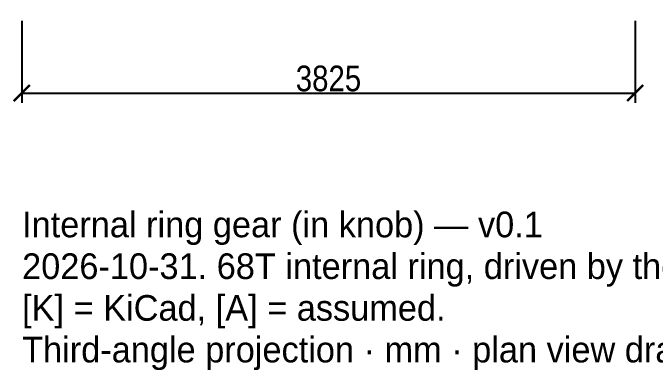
# Model space of a CAD drawing. Header units: millimetres. Extents: x -20 to 116, y -41 to 51.
# Drawn here: x -19.68 to 20.37, y -41.4 to -19.12 of the extents above; entities that cross this region are included whole.
import ezdxf

# ---------------------------------------------------------------- set-up
doc = ezdxf.new("R2010")
doc.units = ezdxf.units.MM
doc.layers.add('DIMS', color=3, linetype='CONTINUOUS')
doc.layers.add('TEXT', color=7, linetype='CONTINUOUS')
doc.styles.add('OpenSansCondensed-Light', font='OpenSansCondensed-Light.ttf')
doc.dimstyles.new('EZDXF', dxfattribs={"dimtxt": 0.25, "dimasz": 0.175, "dimexe": 0.375, "dimexo": 0.125, "dimgap": 0.1, "dimtad": 1, "dimlfac": 100, "dimzin": 12, "dimdsep": 46, "dimtxsty": 'OpenSansCondensed-Light', "dimblk": 'ARCHTICK', "dimcen": 2.5, "dimazin": 3, "dimtfac": 0.5, "dimtmove": 2, "dimatfit": 3})

# ---------------------------------------------------------------- blocks, each defined once
blk = doc.blocks.new('_ARCHTICK')
at = {"color": 0, "linetype": 'BYBLOCK', "const_width": 0.15}
blk.add_lwpolyline([(-0.5, -0.5), (0.5, 0.5)], dxfattribs=at)

msp = doc.modelspace()

# ---------------------------------------------------------------- texts
at = {"layer": 'TEXT'}
for s, p in [('Internal ring gear (in knob) — v0.1', (-19.10123, -33.11906)), ('2026-10-31. 68T internal ring, driven by the 12T motor pinion.', (-19.10123, -35.71906)), ('[K] = KiCad, [A] = assumed.', (-19.10123, -38.31906)), ('Third-angle projection · mm · plan view drawn front-up', (-19.10123, -40.91906))]:
    msp.add_text(s, height=1.6, dxfattribs=at).set_placement(p)

# ---------------------------------------------------------------- dimensions: what is measured, and where the dimension line sits
at = {"layer": 'DIMS'}
msp.add_linear_dim(base=(-19.125, -24.125), p1=(-19.125, -19.125), p2=(19.125, -19.125), dimstyle='EZDXF', override={"dimtxt": 1.6, "dimasz": 1, "dimexe": 0.6, "dimexo": 0.5, "dimdec": 2}, dxfattribs=at).render()

doc.saveas('drawing.dxf')
